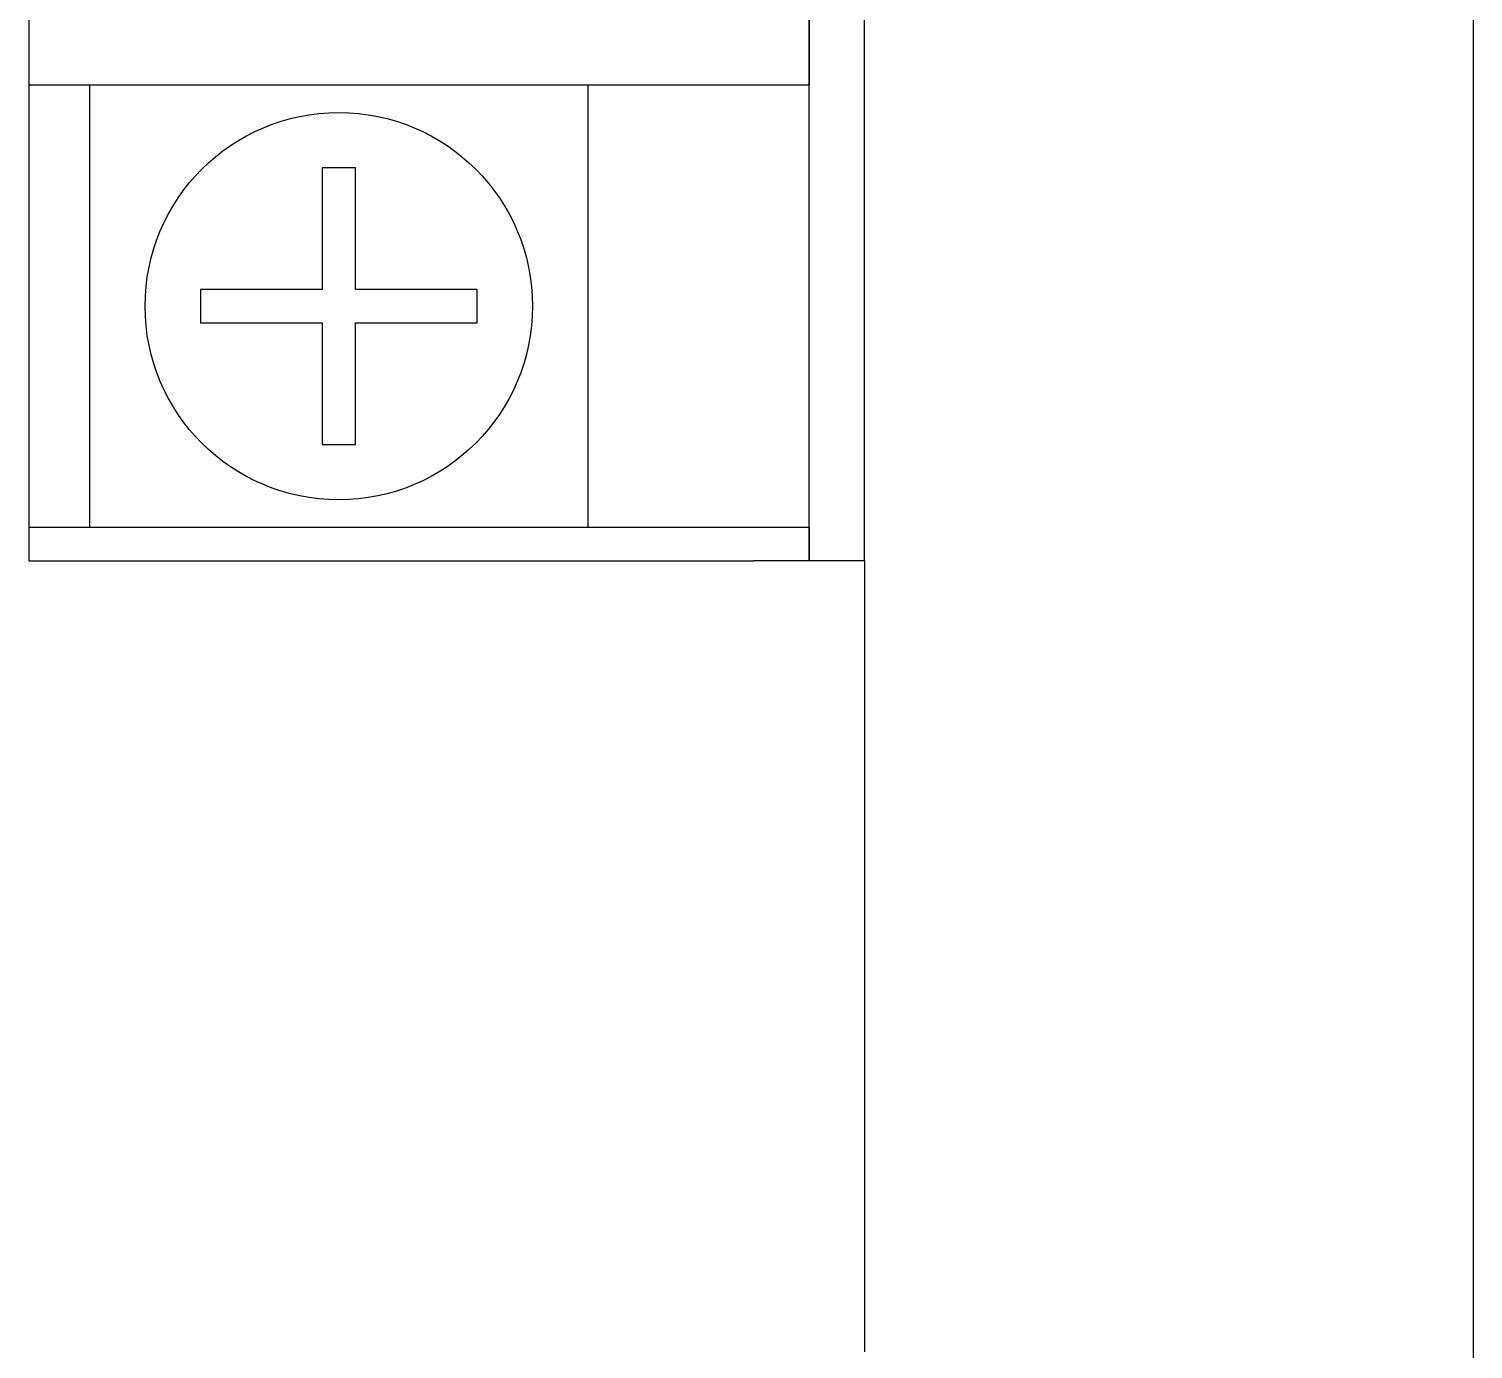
# Model space of a CAD drawing. Header units: millimetres. Extents: x 30232679 to 30326002, y -948068 to -920528.
# Drawn here: x 30316517.3 to 30316980.4, y -925720 to -925296.7 of the extents above; entities that cross this region are included whole.
import ezdxf

# ---------------------------------------------------------------- set-up
doc = ezdxf.new("R2010")
doc.units = ezdxf.units.MM
doc.header["$LTSCALE"] = 600
doc.header["$MEASUREMENT"] = 0
doc.layers.add('PARKING', color=7, linetype='CONTINUOUS')

msp = doc.modelspace()

# ---------------------------------------------------------------- linework, layer by layer
at = {"layer": 'PARKING', "linetype": 'Continuous'}
for p, q in [((30316980.39, -924099.3, 14196.36), (30316980.39, -926246.06, 14196.36)), ((30316517.33, -924966.87, 14196.36), (30316517.33, -925467.19, 14196.36)), ((30316767.49, -925467.19, 14196.36), (30316767.49, -924966.87, 14196.36)), ((30316785.23, -925467.19, 14196.36), (30316785.23, -924966.87, 14196.36)), ((30316767.49, -925288, 14196.36), (30316767.49, -925314.61, 14196.36)), ((30316517.33, -925314.61, 14196.36), (30316732.01, -925314.61, 14196.36)), ((30316536.85, -925456.55, 14196.36), (30316536.85, -925314.61, 14196.36)), ((30316696.52, -925314.61, 14196.36), (30316696.52, -925456.55, 14196.36)), ((30316732.01, -925314.61, 14196.36), (30316767.49, -925314.61, 14196.36)), ((30316767.49, -925456.55, 14196.36), (30316767.49, -925314.61, 14196.36)), ((30316611.36, -925341.23, 14196.36), (30316611.36, -925342.58, 14196.36)), ((30316611.58, -925341.23, 14196.36), (30316611.36, -925341.23, 14196.36)), ((30316611.36, -925342.58, 14196.36), (30316611.36, -925343.97, 14196.36)), ((30316611.81, -925341.23, 14196.36), (30316611.58, -925341.23, 14196.36)), ((30316612.03, -925341.23, 14196.36), (30316611.81, -925341.23, 14196.36)), ((30316612.25, -925341.23, 14196.36), (30316612.03, -925341.23, 14196.36)), ((30316612.47, -925341.23, 14196.36), (30316612.25, -925341.23, 14196.36)), ((30316612.69, -925341.23, 14196.36), (30316612.47, -925341.23, 14196.36)), ((30316612.92, -925341.23, 14196.36), (30316612.69, -925341.23, 14196.36)), ((30316613.14, -925341.23, 14196.36), (30316612.92, -925341.23, 14196.36)), ((30316613.36, -925341.23, 14196.36), (30316613.14, -925341.23, 14196.36)), ((30316613.58, -925341.23, 14196.36), (30316613.36, -925341.23, 14196.36)), ((30316613.8, -925341.23, 14196.36), (30316613.58, -925341.23, 14196.36)), ((30316614.02, -925341.23, 14196.36), (30316613.8, -925341.23, 14196.36)), ((30316614.25, -925341.23, 14196.36), (30316614.02, -925341.23, 14196.36)), ((30316614.47, -925341.23, 14196.36), (30316614.25, -925341.23, 14196.36)), ((30316614.69, -925341.23, 14196.36), (30316614.47, -925341.23, 14196.36)), ((30316614.91, -925341.23, 14196.36), (30316614.69, -925341.23, 14196.36)), ((30316615.13, -925341.23, 14196.36), (30316614.91, -925341.23, 14196.36)), ((30316615.35, -925341.23, 14196.36), (30316615.13, -925341.23, 14196.36)), ((30316615.58, -925341.23, 14196.36), (30316615.35, -925341.23, 14196.36)), ((30316615.8, -925341.23, 14196.36), (30316615.58, -925341.23, 14196.36)), ((30316616.02, -925341.23, 14196.36), (30316615.8, -925341.23, 14196.36)), ((30316616.24, -925341.23, 14196.36), (30316616.02, -925341.23, 14196.36)), ((30316616.46, -925341.23, 14196.36), (30316616.24, -925341.23, 14196.36)), ((30316616.69, -925341.23, 14196.36), (30316616.46, -925341.23, 14196.36)), ((30316616.91, -925341.23, 14196.36), (30316616.69, -925341.23, 14196.36)), ((30316617.13, -925341.23, 14196.36), (30316616.91, -925341.23, 14196.36)), ((30316617.35, -925341.23, 14196.36), (30316617.13, -925341.23, 14196.36)), ((30316617.57, -925341.23, 14196.36), (30316617.35, -925341.23, 14196.36)), ((30316617.8, -925341.23, 14196.36), (30316617.57, -925341.23, 14196.36)), ((30316618.02, -925341.23, 14196.36), (30316617.8, -925341.23, 14196.36)), ((30316618.24, -925341.23, 14196.36), (30316618.02, -925341.23, 14196.36)), ((30316618.46, -925341.23, 14196.36), (30316618.24, -925341.23, 14196.36)), ((30316618.68, -925341.23, 14196.36), (30316618.46, -925341.23, 14196.36)), ((30316618.9, -925341.23, 14196.36), (30316618.68, -925341.23, 14196.36)), ((30316619.13, -925341.23, 14196.36), (30316618.9, -925341.23, 14196.36)), ((30316619.35, -925341.23, 14196.36), (30316619.13, -925341.23, 14196.36)), ((30316619.57, -925341.23, 14196.36), (30316619.35, -925341.23, 14196.36)), ((30316619.79, -925341.23, 14196.36), (30316619.57, -925341.23, 14196.36)), ((30316620.01, -925341.23, 14196.36), (30316619.79, -925341.23, 14196.36)), ((30316620.23, -925341.23, 14196.36), (30316620.01, -925341.23, 14196.36)), ((30316620.46, -925341.23, 14196.36), (30316620.23, -925341.23, 14196.36)), ((30316620.68, -925341.23, 14196.36), (30316620.46, -925341.23, 14196.36)), ((30316620.9, -925341.23, 14196.36), (30316620.68, -925341.23, 14196.36)), ((30316621.12, -925341.23, 14196.36), (30316620.9, -925341.23, 14196.36)), ((30316621.34, -925341.23, 14196.36), (30316621.12, -925341.23, 14196.36)), ((30316621.57, -925341.23, 14196.36), (30316621.34, -925341.23, 14196.36)), ((30316621.79, -925341.23, 14196.36), (30316621.57, -925341.23, 14196.36)), ((30316622.01, -925341.23, 14196.36), (30316621.79, -925341.23, 14196.36)), ((30316622.01, -925342.52, 14196.36), (30316622.01, -925341.23, 14196.36)), ((30316622.01, -925343.86, 14196.36), (30316622.01, -925342.52, 14196.36)), ((30316611.36, -925343.97, 14196.36), (30316611.36, -925345.4, 14196.36)), ((30316611.36, -925345.4, 14196.36), (30316611.36, -925346.88, 14196.36)), ((30316611.36, -925346.88, 14196.36), (30316611.36, -925348.39, 14196.36)), ((30316622.01, -925345.24, 14196.36), (30316622.01, -925343.86, 14196.36)), ((30316622.01, -925346.65, 14196.36), (30316622.01, -925345.24, 14196.36)), ((30316622.01, -925348.1, 14196.36), (30316622.01, -925346.65, 14196.36)), ((30316611.36, -925348.39, 14196.36), (30316611.36, -925349.93, 14196.36)), ((30316611.36, -925349.93, 14196.36), (30316611.36, -925351.52, 14196.36)), ((30316611.36, -925351.52, 14196.36), (30316611.36, -925353.13, 14196.36)), ((30316622.01, -925349.58, 14196.36), (30316622.01, -925348.1, 14196.36)), ((30316622.01, -925351.09, 14196.36), (30316622.01, -925349.58, 14196.36)), ((30316622.01, -925352.63, 14196.36), (30316622.01, -925351.09, 14196.36)), ((30316611.36, -925353.13, 14196.36), (30316611.36, -925354.78, 14196.36)), ((30316611.36, -925354.78, 14196.36), (30316611.36, -925356.45, 14196.36)), ((30316611.36, -925356.45, 14196.36), (30316611.36, -925358.12, 14196.36)), ((30316622.01, -925354.19, 14196.36), (30316622.01, -925352.63, 14196.36)), ((30316622.01, -925355.78, 14196.36), (30316622.01, -925354.19, 14196.36)), ((30316622.01, -925357.4, 14196.36), (30316622.01, -925355.78, 14196.36)), ((30316611.36, -925358.12, 14196.36), (30316611.36, -925359.8, 14196.36)), ((30316611.36, -925359.8, 14196.36), (30316611.36, -925361.49, 14196.36)), ((30316611.36, -925361.49, 14196.36), (30316611.36, -925363.19, 14196.36)), ((30316622.01, -925359.05, 14196.36), (30316622.01, -925357.4, 14196.36)), ((30316622.01, -925360.71, 14196.36), (30316622.01, -925359.05, 14196.36)), ((30316622.01, -925362.41, 14196.36), (30316622.01, -925360.71, 14196.36)), ((30316611.36, -925363.19, 14196.36), (30316611.36, -925364.89, 14196.36)), ((30316611.36, -925364.89, 14196.36), (30316611.36, -925366.59, 14196.36)), ((30316622.01, -925364.12, 14196.36), (30316622.01, -925362.41, 14196.36)), ((30316622.01, -925365.85, 14196.36), (30316622.01, -925364.12, 14196.36)), ((30316622.01, -925367.61, 14196.36), (30316622.01, -925365.85, 14196.36)), ((30316611.36, -925366.59, 14196.36), (30316611.36, -925368.29, 14196.36)), ((30316611.36, -925368.29, 14196.36), (30316611.36, -925369.99, 14196.36)), ((30316611.36, -925369.99, 14196.36), (30316611.36, -925371.7, 14196.36)), ((30316622.01, -925369.39, 14196.36), (30316622.01, -925367.61, 14196.36)), ((30316622.01, -925371.18, 14196.36), (30316622.01, -925369.39, 14196.36)), ((30316611.36, -925371.7, 14196.36), (30316611.36, -925373.41, 14196.36)), ((30316611.36, -925373.41, 14196.36), (30316611.36, -925375.12, 14196.36)), ((30316611.36, -925375.12, 14196.36), (30316611.36, -925376.83, 14196.36)), ((30316622.01, -925372.99, 14196.36), (30316622.01, -925371.18, 14196.36)), ((30316622.01, -925374.81, 14196.36), (30316622.01, -925372.99, 14196.36)), ((30316622.01, -925376.62, 14196.36), (30316622.01, -925374.81, 14196.36)), ((30316573.63, -925380.26, 14196.36), (30316572.33, -925380.26, 14196.36)), ((30316572.33, -925380.26, 14196.36), (30316572.33, -925380.7, 14196.36)), ((30316574.97, -925380.26, 14196.36), (30316573.63, -925380.26, 14196.36)), ((30316576.34, -925380.26, 14196.36), (30316574.97, -925380.26, 14196.36)), ((30316577.76, -925380.26, 14196.36), (30316576.34, -925380.26, 14196.36)), ((30316579.21, -925380.26, 14196.36), (30316577.76, -925380.26, 14196.36)), ((30316580.68, -925380.26, 14196.36), (30316579.21, -925380.26, 14196.36)), ((30316582.19, -925380.26, 14196.36), (30316580.68, -925380.26, 14196.36)), ((30316583.73, -925380.26, 14196.36), (30316582.19, -925380.26, 14196.36)), ((30316585.3, -925380.26, 14196.36), (30316583.73, -925380.26, 14196.36)), ((30316586.89, -925380.26, 14196.36), (30316585.3, -925380.26, 14196.36)), ((30316588.51, -925380.26, 14196.36), (30316586.89, -925380.26, 14196.36)), ((30316590.15, -925380.26, 14196.36), (30316588.51, -925380.26, 14196.36)), ((30316591.82, -925380.26, 14196.36), (30316590.15, -925380.26, 14196.36)), ((30316593.51, -925380.26, 14196.36), (30316591.82, -925380.26, 14196.36)), ((30316595.23, -925380.26, 14196.36), (30316593.51, -925380.26, 14196.36)), ((30316596.96, -925380.26, 14196.36), (30316595.23, -925380.26, 14196.36)), ((30316598.72, -925380.26, 14196.36), (30316596.96, -925380.26, 14196.36)), ((30316600.49, -925380.26, 14196.36), (30316598.72, -925380.26, 14196.36)), ((30316602.29, -925380.26, 14196.36), (30316600.49, -925380.26, 14196.36)), ((30316604.1, -925380.26, 14196.36), (30316602.29, -925380.26, 14196.36)), ((30316605.91, -925380.26, 14196.36), (30316604.1, -925380.26, 14196.36)), ((30316607.73, -925380.26, 14196.36), (30316605.91, -925380.26, 14196.36)), ((30316609.54, -925380.26, 14196.36), (30316607.73, -925380.26, 14196.36)), ((30316611.36, -925380.26, 14196.36), (30316609.54, -925380.26, 14196.36)), ((30316611.36, -925376.83, 14196.36), (30316611.36, -925378.54, 14196.36)), ((30316611.36, -925378.54, 14196.36), (30316611.36, -925380.26, 14196.36)), ((30316622.01, -925378.44, 14196.36), (30316622.01, -925376.62, 14196.36)), ((30316622.01, -925380.26, 14196.36), (30316622.01, -925378.44, 14196.36)), ((30316623.72, -925380.26, 14196.36), (30316622.01, -925380.26, 14196.36)), ((30316625.44, -925380.26, 14196.36), (30316623.72, -925380.26, 14196.36)), ((30316627.15, -925380.26, 14196.36), (30316625.44, -925380.26, 14196.36)), ((30316628.86, -925380.26, 14196.36), (30316627.15, -925380.26, 14196.36)), ((30316630.57, -925380.26, 14196.36), (30316628.86, -925380.26, 14196.36)), ((30316632.27, -925380.26, 14196.36), (30316630.57, -925380.26, 14196.36)), ((30316633.98, -925380.26, 14196.36), (30316632.27, -925380.26, 14196.36)), ((30316635.68, -925380.26, 14196.36), (30316633.98, -925380.26, 14196.36)), ((30316637.38, -925380.26, 14196.36), (30316635.68, -925380.26, 14196.36)), ((30316639.08, -925380.26, 14196.36), (30316637.38, -925380.26, 14196.36)), ((30316640.77, -925380.26, 14196.36), (30316639.08, -925380.26, 14196.36)), ((30316642.46, -925380.26, 14196.36), (30316640.77, -925380.26, 14196.36)), ((30316644.15, -925380.26, 14196.36), (30316642.46, -925380.26, 14196.36)), ((30316645.82, -925380.26, 14196.36), (30316644.15, -925380.26, 14196.36)), ((30316647.48, -925380.26, 14196.36), (30316645.82, -925380.26, 14196.36)), ((30316649.13, -925380.26, 14196.36), (30316647.48, -925380.26, 14196.36)), ((30316650.75, -925380.26, 14196.36), (30316649.13, -925380.26, 14196.36)), ((30316652.33, -925380.26, 14196.36), (30316650.75, -925380.26, 14196.36)), ((30316653.88, -925380.26, 14196.36), (30316652.33, -925380.26, 14196.36)), ((30316655.39, -925380.26, 14196.36), (30316653.88, -925380.26, 14196.36)), ((30316656.86, -925380.26, 14196.36), (30316655.39, -925380.26, 14196.36)), ((30316658.3, -925380.26, 14196.36), (30316656.86, -925380.26, 14196.36)), ((30316659.69, -925380.26, 14196.36), (30316658.3, -925380.26, 14196.36)), ((30316661.04, -925380.26, 14196.36), (30316659.69, -925380.26, 14196.36)), ((30316661.04, -925380.7, 14196.36), (30316661.04, -925380.26, 14196.36)), ((30316572.33, -925380.7, 14196.36), (30316572.33, -925381.14, 14196.36)), ((30316572.33, -925381.14, 14196.36), (30316572.33, -925381.59, 14196.36)), ((30316572.33, -925381.59, 14196.36), (30316572.33, -925382.03, 14196.36)), ((30316572.33, -925382.03, 14196.36), (30316572.33, -925382.47, 14196.36)), ((30316572.33, -925382.47, 14196.36), (30316572.33, -925382.92, 14196.36)), ((30316572.33, -925382.92, 14196.36), (30316572.33, -925383.36, 14196.36)), ((30316572.33, -925383.36, 14196.36), (30316572.33, -925383.81, 14196.36)), ((30316572.33, -925383.81, 14196.36), (30316572.33, -925384.25, 14196.36)), ((30316572.33, -925384.25, 14196.36), (30316572.33, -925384.69, 14196.36)), ((30316572.33, -925384.69, 14196.36), (30316572.33, -925385.14, 14196.36)), ((30316661.04, -925381.14, 14196.36), (30316661.04, -925380.7, 14196.36)), ((30316661.04, -925381.59, 14196.36), (30316661.04, -925381.14, 14196.36)), ((30316661.04, -925382.03, 14196.36), (30316661.04, -925381.59, 14196.36)), ((30316661.04, -925382.47, 14196.36), (30316661.04, -925382.03, 14196.36)), ((30316661.04, -925382.92, 14196.36), (30316661.04, -925382.47, 14196.36)), ((30316661.04, -925383.36, 14196.36), (30316661.04, -925382.92, 14196.36)), ((30316661.04, -925383.81, 14196.36), (30316661.04, -925383.36, 14196.36)), ((30316661.04, -925384.25, 14196.36), (30316661.04, -925383.81, 14196.36)), ((30316661.04, -925384.69, 14196.36), (30316661.04, -925384.25, 14196.36)), ((30316661.04, -925385.14, 14196.36), (30316661.04, -925384.69, 14196.36)), ((30316572.33, -925385.14, 14196.36), (30316572.33, -925385.58, 14196.36)), ((30316572.33, -925385.58, 14196.36), (30316572.33, -925386.02, 14196.36)), ((30316572.33, -925386.02, 14196.36), (30316572.33, -925386.47, 14196.36)), ((30316572.33, -925386.47, 14196.36), (30316572.33, -925386.91, 14196.36)), ((30316572.33, -925386.91, 14196.36), (30316572.33, -925387.36, 14196.36)), ((30316572.33, -925387.36, 14196.36), (30316572.33, -925387.8, 14196.36)), ((30316572.33, -925387.8, 14196.36), (30316572.33, -925388.24, 14196.36)), ((30316572.33, -925388.24, 14196.36), (30316572.33, -925388.69, 14196.36)), ((30316572.33, -925388.69, 14196.36), (30316572.33, -925389.13, 14196.36)), ((30316572.33, -925389.13, 14196.36), (30316572.33, -925389.57, 14196.36)), ((30316661.04, -925385.58, 14196.36), (30316661.04, -925385.14, 14196.36)), ((30316661.04, -925386.02, 14196.36), (30316661.04, -925385.58, 14196.36)), ((30316661.04, -925386.47, 14196.36), (30316661.04, -925386.02, 14196.36)), ((30316661.04, -925386.91, 14196.36), (30316661.04, -925386.47, 14196.36)), ((30316661.04, -925387.36, 14196.36), (30316661.04, -925386.91, 14196.36)), ((30316661.04, -925387.8, 14196.36), (30316661.04, -925387.36, 14196.36)), ((30316661.04, -925388.24, 14196.36), (30316661.04, -925387.8, 14196.36)), ((30316661.04, -925388.69, 14196.36), (30316661.04, -925388.24, 14196.36)), ((30316661.04, -925389.13, 14196.36), (30316661.04, -925388.69, 14196.36)), ((30316661.04, -925389.57, 14196.36), (30316661.04, -925389.13, 14196.36)), ((30316572.33, -925389.57, 14196.36), (30316572.33, -925390.02, 14196.36)), ((30316572.33, -925390.02, 14196.36), (30316572.33, -925390.46, 14196.36)), ((30316572.33, -925390.46, 14196.36), (30316572.33, -925390.9, 14196.36)), ((30316572.33, -925390.9, 14196.36), (30316573.68, -925390.9, 14196.36)), ((30316573.68, -925390.9, 14196.36), (30316575.08, -925390.9, 14196.36)), ((30316575.08, -925390.9, 14196.36), (30316576.51, -925390.9, 14196.36)), ((30316576.51, -925390.9, 14196.36), (30316577.98, -925390.9, 14196.36)), ((30316577.98, -925390.9, 14196.36), (30316579.49, -925390.9, 14196.36)), ((30316579.49, -925390.9, 14196.36), (30316581.04, -925390.9, 14196.36)), ((30316581.04, -925390.9, 14196.36), (30316582.62, -925390.9, 14196.36)), ((30316582.62, -925390.9, 14196.36), (30316584.24, -925390.9, 14196.36)), ((30316584.24, -925390.9, 14196.36), (30316585.89, -925390.9, 14196.36)), ((30316585.89, -925390.9, 14196.36), (30316587.55, -925390.9, 14196.36)), ((30316587.55, -925390.9, 14196.36), (30316589.23, -925390.9, 14196.36)), ((30316589.23, -925390.9, 14196.36), (30316590.91, -925390.9, 14196.36)), ((30316590.91, -925390.9, 14196.36), (30316592.6, -925390.9, 14196.36)), ((30316592.6, -925390.9, 14196.36), (30316594.3, -925390.9, 14196.36)), ((30316594.3, -925390.9, 14196.36), (30316595.99, -925390.9, 14196.36)), ((30316595.99, -925390.9, 14196.36), (30316597.69, -925390.9, 14196.36)), ((30316597.69, -925390.9, 14196.36), (30316599.39, -925390.9, 14196.36)), ((30316599.39, -925390.9, 14196.36), (30316601.1, -925390.9, 14196.36)), ((30316601.1, -925390.9, 14196.36), (30316602.8, -925390.9, 14196.36)), ((30316602.8, -925390.9, 14196.36), (30316604.51, -925390.9, 14196.36)), ((30316604.51, -925390.9, 14196.36), (30316606.22, -925390.9, 14196.36)), ((30316606.22, -925390.9, 14196.36), (30316607.94, -925390.9, 14196.36)), ((30316607.94, -925390.9, 14196.36), (30316609.65, -925390.9, 14196.36)), ((30316609.65, -925390.9, 14196.36), (30316611.36, -925390.9, 14196.36)), ((30316611.36, -925390.9, 14196.36), (30316611.36, -925392.72, 14196.36)), ((30316611.36, -925392.72, 14196.36), (30316611.36, -925394.54, 14196.36)), ((30316622.01, -925390.9, 14196.36), (30316623.83, -925390.9, 14196.36)), ((30316622.01, -925392.62, 14196.36), (30316622.01, -925390.9, 14196.36)), ((30316622.01, -925394.33, 14196.36), (30316622.01, -925392.62, 14196.36)), ((30316623.83, -925390.9, 14196.36), (30316625.64, -925390.9, 14196.36)), ((30316625.64, -925390.9, 14196.36), (30316627.46, -925390.9, 14196.36)), ((30316627.46, -925390.9, 14196.36), (30316629.28, -925390.9, 14196.36)), ((30316629.28, -925390.9, 14196.36), (30316631.09, -925390.9, 14196.36)), ((30316631.09, -925390.9, 14196.36), (30316632.88, -925390.9, 14196.36)), ((30316632.88, -925390.9, 14196.36), (30316634.66, -925390.9, 14196.36)), ((30316634.66, -925390.9, 14196.36), (30316636.41, -925390.9, 14196.36)), ((30316636.41, -925390.9, 14196.36), (30316638.15, -925390.9, 14196.36)), ((30316638.15, -925390.9, 14196.36), (30316639.86, -925390.9, 14196.36)), ((30316639.86, -925390.9, 14196.36), (30316641.55, -925390.9, 14196.36)), ((30316641.55, -925390.9, 14196.36), (30316643.22, -925390.9, 14196.36)), ((30316643.22, -925390.9, 14196.36), (30316644.86, -925390.9, 14196.36)), ((30316644.86, -925390.9, 14196.36), (30316646.48, -925390.9, 14196.36)), ((30316646.48, -925390.9, 14196.36), (30316648.08, -925390.9, 14196.36)), ((30316648.08, -925390.9, 14196.36), (30316649.64, -925390.9, 14196.36)), ((30316649.64, -925390.9, 14196.36), (30316651.18, -925390.9, 14196.36)), ((30316651.18, -925390.9, 14196.36), (30316652.69, -925390.9, 14196.36)), ((30316652.69, -925390.9, 14196.36), (30316654.17, -925390.9, 14196.36)), ((30316654.17, -925390.9, 14196.36), (30316655.61, -925390.9, 14196.36)), ((30316655.61, -925390.9, 14196.36), (30316657.03, -925390.9, 14196.36)), ((30316657.03, -925390.9, 14196.36), (30316658.4, -925390.9, 14196.36)), ((30316658.4, -925390.9, 14196.36), (30316659.74, -925390.9, 14196.36)), ((30316659.74, -925390.9, 14196.36), (30316661.04, -925390.9, 14196.36)), ((30316661.04, -925390.02, 14196.36), (30316661.04, -925389.57, 14196.36)), ((30316661.04, -925390.46, 14196.36), (30316661.04, -925390.02, 14196.36)), ((30316661.04, -925390.9, 14196.36), (30316661.04, -925390.46, 14196.36)), ((30316611.36, -925394.54, 14196.36), (30316611.36, -925396.36, 14196.36)), ((30316611.36, -925396.36, 14196.36), (30316611.36, -925398.17, 14196.36)), ((30316611.36, -925398.17, 14196.36), (30316611.36, -925399.98, 14196.36)), ((30316622.01, -925396.04, 14196.36), (30316622.01, -925394.33, 14196.36)), ((30316622.01, -925397.75, 14196.36), (30316622.01, -925396.04, 14196.36)), ((30316622.01, -925399.46, 14196.36), (30316622.01, -925397.75, 14196.36)), ((30316611.36, -925399.98, 14196.36), (30316611.36, -925401.77, 14196.36)), ((30316611.36, -925401.77, 14196.36), (30316611.36, -925403.55, 14196.36)), ((30316622.01, -925401.17, 14196.36), (30316622.01, -925399.46, 14196.36)), ((30316622.01, -925402.87, 14196.36), (30316622.01, -925401.17, 14196.36)), ((30316622.01, -925404.57, 14196.36), (30316622.01, -925402.87, 14196.36)), ((30316611.36, -925403.55, 14196.36), (30316611.36, -925405.31, 14196.36)), ((30316611.36, -925405.31, 14196.36), (30316611.36, -925407.04, 14196.36)), ((30316611.36, -925407.04, 14196.36), (30316611.36, -925408.76, 14196.36)), ((30316622.01, -925406.27, 14196.36), (30316622.01, -925404.57, 14196.36)), ((30316622.01, -925407.97, 14196.36), (30316622.01, -925406.27, 14196.36)), ((30316622.01, -925409.67, 14196.36), (30316622.01, -925407.97, 14196.36)), ((30316611.36, -925408.76, 14196.36), (30316611.36, -925410.45, 14196.36)), ((30316611.36, -925410.45, 14196.36), (30316611.36, -925412.11, 14196.36)), ((30316611.36, -925412.11, 14196.36), (30316611.36, -925413.76, 14196.36)), ((30316622.01, -925411.36, 14196.36), (30316622.01, -925409.67, 14196.36)), ((30316622.01, -925413.04, 14196.36), (30316622.01, -925411.36, 14196.36)), ((30316611.36, -925413.76, 14196.36), (30316611.36, -925415.38, 14196.36)), ((30316611.36, -925415.38, 14196.36), (30316611.36, -925416.97, 14196.36)), ((30316611.36, -925416.97, 14196.36), (30316611.36, -925418.54, 14196.36)), ((30316622.01, -925414.71, 14196.36), (30316622.01, -925413.04, 14196.36)), ((30316622.01, -925416.38, 14196.36), (30316622.01, -925414.71, 14196.36)), ((30316622.01, -925418.03, 14196.36), (30316622.01, -925416.38, 14196.36)), ((30316611.36, -925418.54, 14196.36), (30316611.36, -925420.07, 14196.36)), ((30316611.36, -925420.07, 14196.36), (30316611.36, -925421.58, 14196.36)), ((30316611.36, -925421.58, 14196.36), (30316611.36, -925423.06, 14196.36)), ((30316622.01, -925419.65, 14196.36), (30316622.01, -925418.03, 14196.36)), ((30316622.01, -925421.23, 14196.36), (30316622.01, -925419.65, 14196.36)), ((30316622.01, -925422.77, 14196.36), (30316622.01, -925421.23, 14196.36)), ((30316611.36, -925423.06, 14196.36), (30316611.36, -925424.51, 14196.36)), ((30316611.36, -925424.51, 14196.36), (30316611.36, -925425.92, 14196.36)), ((30316611.36, -925425.92, 14196.36), (30316611.36, -925427.3, 14196.36)), ((30316622.01, -925424.28, 14196.36), (30316622.01, -925422.77, 14196.36)), ((30316622.01, -925425.76, 14196.36), (30316622.01, -925424.28, 14196.36)), ((30316622.01, -925427.19, 14196.36), (30316622.01, -925425.76, 14196.36)), ((30316611.36, -925427.3, 14196.36), (30316611.36, -925428.64, 14196.36)), ((30316611.36, -925428.64, 14196.36), (30316611.36, -925429.93, 14196.36)), ((30316611.36, -925429.93, 14196.36), (30316611.81, -925429.93, 14196.36)), ((30316611.81, -925429.93, 14196.36), (30316612.25, -925429.93, 14196.36)), ((30316612.25, -925429.93, 14196.36), (30316612.69, -925429.93, 14196.36)), ((30316612.69, -925429.93, 14196.36), (30316613.14, -925429.93, 14196.36)), ((30316613.14, -925429.93, 14196.36), (30316613.58, -925429.93, 14196.36)), ((30316613.58, -925429.93, 14196.36), (30316614.02, -925429.93, 14196.36)), ((30316614.02, -925429.93, 14196.36), (30316614.47, -925429.93, 14196.36)), ((30316614.47, -925429.93, 14196.36), (30316614.91, -925429.93, 14196.36)), ((30316614.91, -925429.93, 14196.36), (30316615.35, -925429.93, 14196.36)), ((30316615.35, -925429.93, 14196.36), (30316615.8, -925429.93, 14196.36)), ((30316615.8, -925429.93, 14196.36), (30316616.24, -925429.93, 14196.36)), ((30316616.24, -925429.93, 14196.36), (30316616.69, -925429.93, 14196.36)), ((30316616.69, -925429.93, 14196.36), (30316617.13, -925429.93, 14196.36)), ((30316617.13, -925429.93, 14196.36), (30316617.57, -925429.93, 14196.36)), ((30316617.57, -925429.93, 14196.36), (30316618.02, -925429.93, 14196.36)), ((30316618.02, -925429.93, 14196.36), (30316618.46, -925429.93, 14196.36)), ((30316618.46, -925429.93, 14196.36), (30316618.9, -925429.93, 14196.36)), ((30316618.9, -925429.93, 14196.36), (30316619.35, -925429.93, 14196.36)), ((30316619.35, -925429.93, 14196.36), (30316619.79, -925429.93, 14196.36)), ((30316619.79, -925429.93, 14196.36), (30316620.23, -925429.93, 14196.36)), ((30316620.23, -925429.93, 14196.36), (30316620.68, -925429.93, 14196.36)), ((30316620.68, -925429.93, 14196.36), (30316621.12, -925429.93, 14196.36)), ((30316621.12, -925429.93, 14196.36), (30316621.57, -925429.93, 14196.36)), ((30316621.57, -925429.93, 14196.36), (30316622.01, -925429.93, 14196.36)), ((30316622.01, -925428.58, 14196.36), (30316622.01, -925427.19, 14196.36)), ((30316622.01, -925429.93, 14196.36), (30316622.01, -925428.58, 14196.36)), ((30316732.01, -925456.55, 14196.36), (30316517.33, -925456.55, 14196.36)), ((30316767.49, -925456.55, 14196.36), (30316732.01, -925456.55, 14196.36)), ((30316767.49, -925456.55, 14196.36), (30316767.49, -925467.19, 14196.36)), ((30316517.33, -925467.19, 14196.36), (30316749.75, -925467.19, 14196.36)), ((30316785.23, -925467.19, 14196.36), (30316749.75, -925467.19, 14196.36)), ((30316785.23, -925467.19, 14196.36), (30316785.23, -925720.9, 14196.36))]:
    msp.add_line(p, q, dxfattribs=at)
msp.add_circle((30316616.69, -925385.58, 14196.36), 62.1, dxfattribs=at)

doc.saveas('drawing.dxf')
